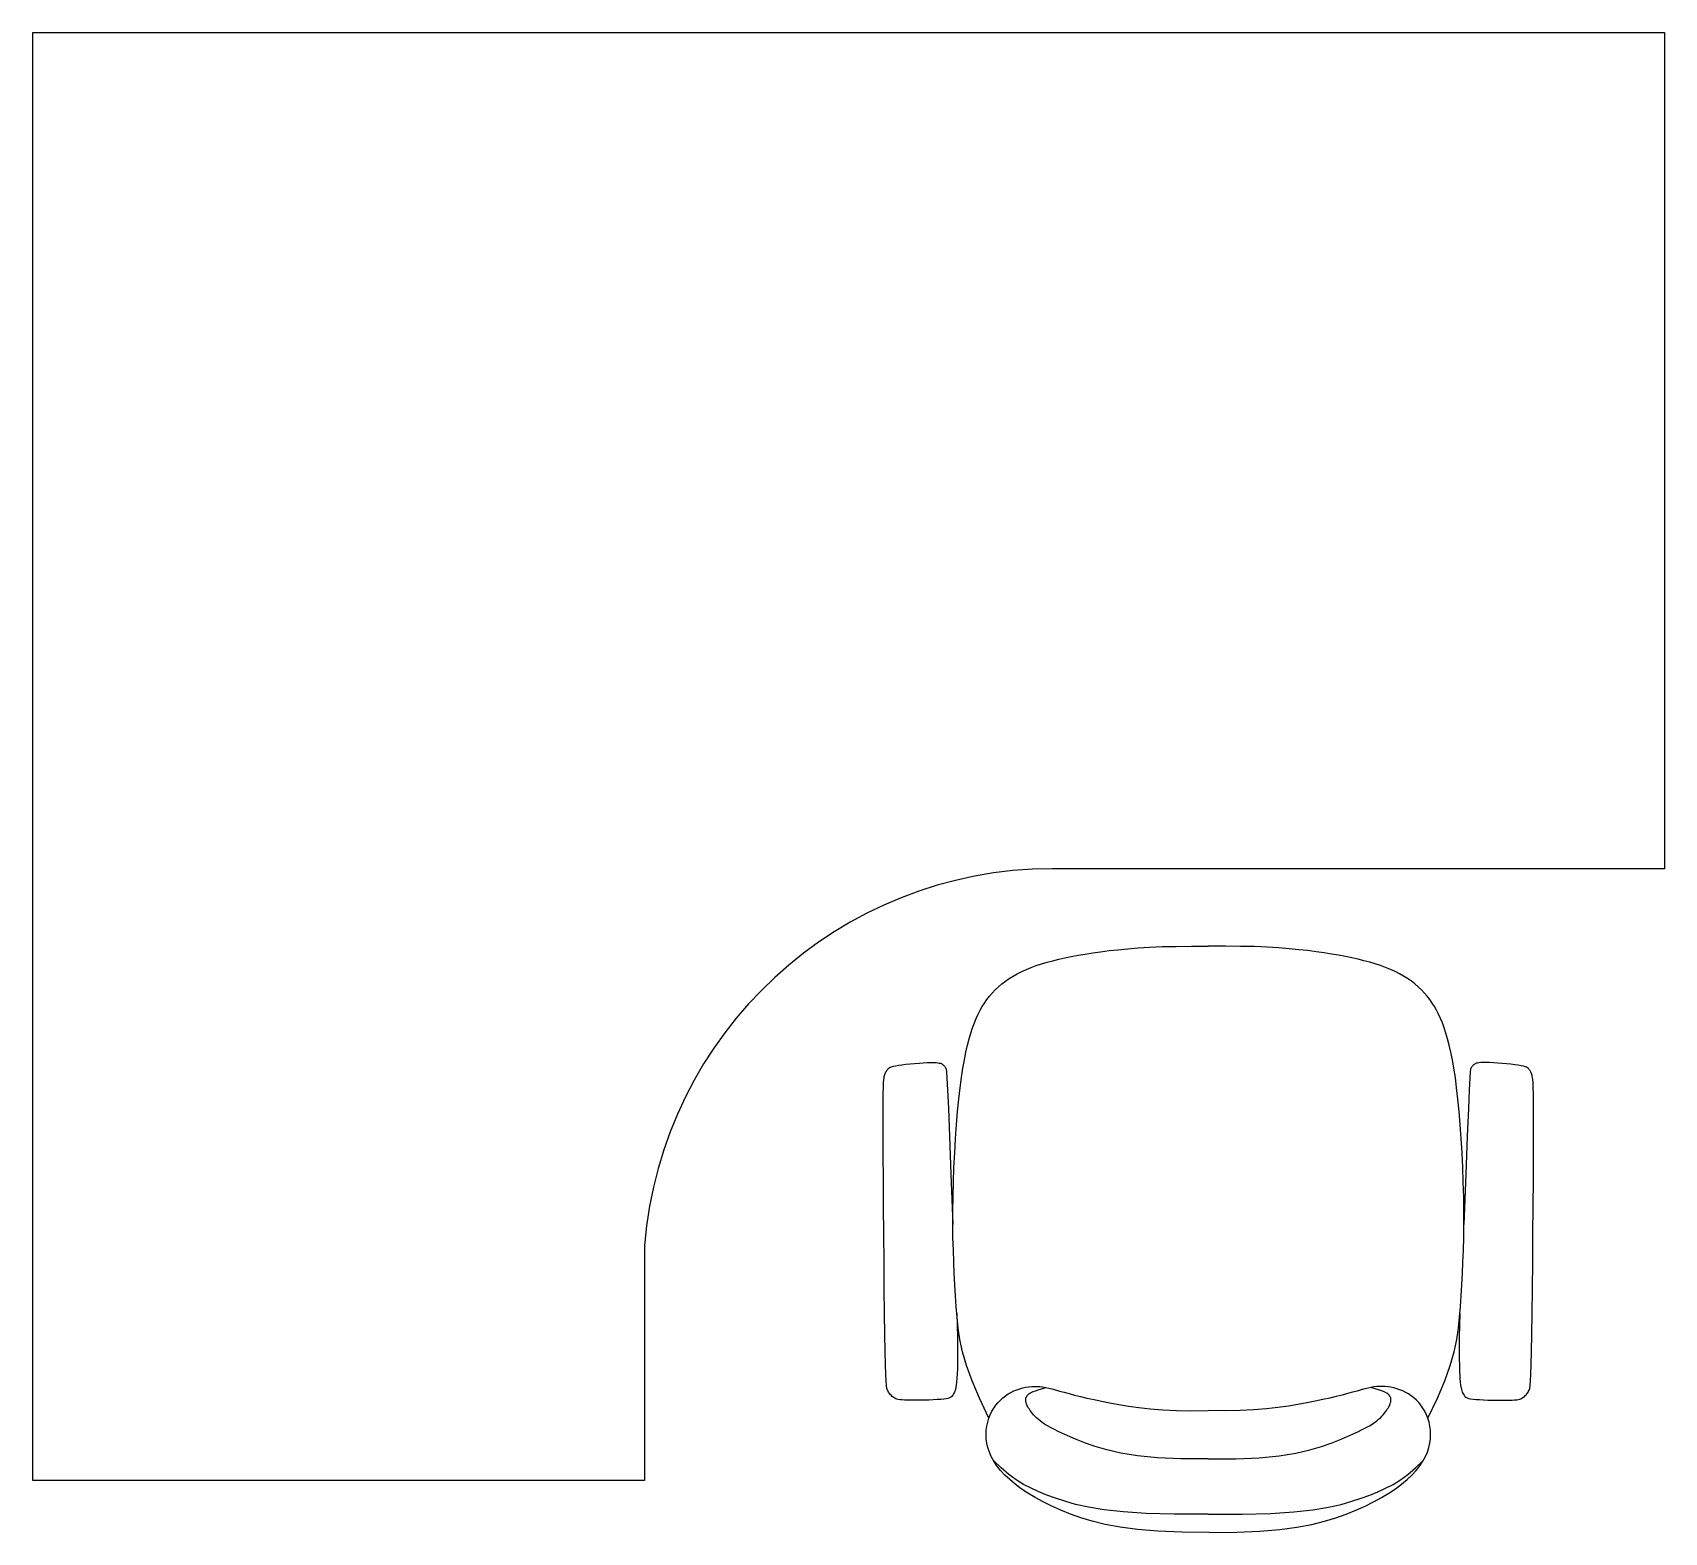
# Model space of a CAD drawing. Header units: millimetres. Extents: x -315 to 108661, y -1189 to 22294.
# Drawn here: x 26079 to 27679, y 6637 to 8108 of the extents above; entities that cross this region are included whole.
import ezdxf

# ---------------------------------------------------------------- set-up
doc = ezdxf.new("R2010")
doc.units = ezdxf.units.MM
doc.layers.add('FurnitureBlock', color=7, linetype='Continuous')

# ---------------------------------------------------------------- blocks, each defined once
blk = doc.blocks.new('A$C962c5ac0')
at = {"layer": 'FurnitureBlock', "linetype": 'Continuous'}
for points in [[(317.6, 575), (291.1, 574.8), (268.4, 573.8), (248.8, 572.2), (232, 570), (217.5, 567.3), (205, 564.1), (193.8, 560.7), (183.7, 557.1), (174.2, 553.2), (165.2, 549.2), (156.9, 545.1), (149.1, 540.9), (141.9, 536.6), (135.3, 532.2), (129.4, 527.8), (124, 523.3), (119.3, 518.8), (115.1, 514.3), (111.6, 509.7), (108.5, 505.2), (106.1, 500.7), (104.1, 496.2), (102.6, 491.8), (101.6, 487.4), (101, 483.1), (100.9, 478.8), (101.1, 474.7), (101.6, 470.7), (102.5, 466.8), (103.6, 463.1), (105, 459.6), (106.7, 456.3), (108.5, 453.2), (110.5, 450.3), (112.6, 447.7), (114.9, 445.3), (117.3, 443.1), (119.9, 441.1), (122.6, 439.3), (125.3, 437.7), (128.1, 436.3), (131, 435.1), (134, 434.1), (136.9, 433.3), (139.8, 432.6), (142.7, 432.2), (145.6, 431.9), (148.4, 431.8), (151.1, 431.8), (153.8, 432), (156.5, 432.4), (159.3, 432.9), (162.3, 433.6), (165.5, 434.4), (169.1, 435.3), (173, 436.4), (177.4, 437.6), (182.3, 438.9), (187.6, 440.3), (193.4, 441.7), (199.8, 443.3), (206.7, 444.8), (214.2, 446.4), (222.3, 448), (231, 449.6), (240.4, 451.1), (250.7, 452.5), (261.9, 453.7), (274.2, 454.7), (287.8, 455.4), (302.6, 455.7), (318.9, 455.6)], [(317.6, 575), (344.9, 574.8), (368.3, 573.8), (388.3, 572.2), (405.4, 570), (420.1, 567.3), (432.7, 564.1), (443.9, 560.7), (454.1, 557.1), (463.6, 553.2), (472.5, 549.2), (480.9, 545.1), (488.6, 540.9), (495.8, 536.6), (502.4, 532.2), (508.4, 527.8), (513.7, 523.3), (518.5, 518.8), (522.6, 514.3), (526.2, 509.7), (529.2, 505.2), (531.7, 500.7), (533.6, 496.2), (535.1, 491.8), (536.1, 487.4), (536.7, 483.1), (536.9, 478.8), (536.7, 474.7), (536.1, 470.7), (535.2, 466.8), (534.1, 463.1), (532.7, 459.6), (531.1, 456.3), (529.3, 453.2), (527.3, 450.3), (525.1, 447.7), (522.8, 445.3), (520.4, 443.1), (517.8, 441.1), (515.2, 439.3), (512.4, 437.7), (509.6, 436.3), (506.7, 435.1), (503.8, 434.1), (500.8, 433.3), (497.9, 432.6), (495, 432.2), (492.1, 431.9), (489.3, 431.8), (486.6, 431.8), (484, 432), (481.3, 432.4), (478.4, 432.9), (475.4, 433.6), (472.2, 434.4), (468.6, 435.3), (464.7, 436.4), (460.3, 437.6), (455.5, 438.9), (450.1, 440.3), (444.3, 441.7), (437.9, 443.3), (431, 444.8), (423.5, 446.4), (415.4, 448), (406.7, 449.6), (397.3, 451.1), (387, 452.5), (375.8, 453.7), (363.5, 454.7), (350, 455.4), (335.1, 455.7), (318.9, 455.6)], [(318.9, 557.2), (285.7, 557.2), (258.1, 556.4), (235.2, 554.9), (216.5, 552.9), (201.2, 550.4), (188.6, 547.6), (178.1, 544.5), (168.9, 541.5), (160.5, 538.4), (152.6, 535.2), (145.1, 531.8), (137.8, 527.9), (130.6, 523.4), (123.3, 518.1), (115.9, 511.8), (108.1, 504.4)], [(318.9, 557.2), (352, 557.2), (379.7, 556.4), (402.5, 554.9), (421.2, 552.9), (436.5, 550.4), (449.1, 547.6), (459.6, 544.5), (468.8, 541.5), (477.2, 538.4), (485.1, 535.2), (492.7, 531.8), (500, 527.9), (507.2, 523.4), (514.4, 518.1), (521.9, 511.8), (529.6, 504.4)], [(318.9, 503), (291.9, 503), (268.9, 501.9), (249.4, 499.9), (233, 497.3), (219.3, 494.1), (207.9, 490.8), (198.4, 487.4), (190.3, 484.1), (183.4, 481.2), (177.4, 478.6), (172.3, 476.3), (167.9, 474.2), (164.2, 472.3), (161, 470.5), (158.3, 468.9), (155.9, 467.3), (153.8, 465.7), (151.9, 464.1), (150.2, 462.6), (148.7, 461.1), (147.4, 459.6), (146.2, 458.2), (145.1, 456.8), (144.2, 455.5), (143.4, 454.3), (142.6, 453.1), (141.9, 451.9), (141.4, 450.9), (140.9, 449.8), (140.5, 448.8), (140.2, 447.8), (140, 446.9), (139.8, 446), (139.8, 445.1), (139.9, 444.2), (140.1, 443.3), (140.3, 442.5), (140.8, 441.7), (141.3, 440.9), (142, 440.1), (142.8, 439.3), (143.9, 438.6), (145.2, 437.8), (147, 437), (149.2, 436.1), (152, 435.2), (155.3, 434.1), (159.4, 432.9)], [(318.9, 503), (345.8, 503), (368.8, 501.9), (388.3, 499.9), (404.7, 497.3), (418.4, 494.1), (429.8, 490.8), (439.4, 487.4), (447.4, 484.1), (454.3, 481.2), (460.3, 478.6), (465.4, 476.3), (469.8, 474.2), (473.5, 472.3), (476.7, 470.5), (479.4, 468.9), (481.8, 467.3), (483.9, 465.7), (485.8, 464.1), (487.5, 462.6), (489, 461.1), (490.3, 459.6), (491.5, 458.2), (492.6, 456.8), (493.5, 455.5), (494.4, 454.3), (495.1, 453.1), (495.8, 451.9), (496.4, 450.9), (496.8, 449.8), (497.2, 448.8), (497.5, 447.8), (497.8, 446.9), (497.9, 446), (497.9, 445.1), (497.9, 444.2), (497.7, 443.3), (497.4, 442.5), (497, 441.7), (496.4, 440.9), (495.8, 440.1), (494.9, 439.3), (493.9, 438.6), (492.5, 437.8), (490.8, 437), (488.5, 436.1), (485.8, 435.2), (482.4, 434.1), (478.3, 432.9)], [(103.6, 463.1), (94.3, 443.5), (87.1, 426.3), (81.7, 411.2), (77.9, 397.8), (75.3, 385.7), (73.6, 374.6), (72.5, 364), (71.7, 353.6), (71, 343.1), (70.4, 332.3), (69.8, 321.2), (69.2, 309.9), (68.8, 298.1), (68.5, 285.8), (68.3, 273.1), (68.3, 259.8), (68.5, 246), (68.9, 231.7), (69.4, 217.3), (70.1, 202.9), (70.9, 188.8), (71.9, 175.1), (73, 162.1), (74.2, 150), (75.4, 138.9), (76.7, 128.9), (78.1, 119.8), (79.6, 111.5), (81.1, 104), (82.7, 97.2), (84.3, 91), (86, 85.4), (87.7, 80.2), (89.4, 75.4), (91.2, 71), (93.1, 66.8), (95.1, 63), (97.1, 59.3), (99.4, 55.9), (101.8, 52.5), (104.3, 49.3), (107, 46.1), (109.9, 43), (113, 40.1), (116.3, 37.2), (119.8, 34.5), (123.5, 31.9), (127.4, 29.4), (131.5, 27.1), (135.8, 24.9), (140.4, 22.9), (145.2, 21), (150.1, 19.2), (155.3, 17.5), (160.7, 15.9), (166.3, 14.4), (172.1, 12.9), (178.2, 11.5), (184.5, 10.2), (191.1, 9), (198.1, 7.8), (205.4, 6.6), (213.2, 5.6), (221.5, 4.5), (230.3, 3.6), (239.7, 2.7), (250, 1.9), (261.2, 1.2), (273.5, 0.6), (287.2, 0.3), (302.2, 0), (318.9, 0)], [(534.1, 463.1), (543.4, 443.5), (550.6, 426.3), (556, 411.2), (559.9, 397.8), (562.5, 385.7), (564.1, 374.6), (565.2, 364), (566, 353.6), (566.7, 343.1), (567.4, 332.3), (568, 321.2), (568.5, 309.9), (568.9, 298.1), (569.3, 285.8), (569.4, 273.1), (569.4, 259.8), (569.2, 246), (568.9, 231.7), (568.3, 217.3), (567.6, 202.9), (566.8, 188.8), (565.8, 175.1), (564.7, 162.1), (563.6, 150), (562.3, 138.9), (561, 128.9), (559.6, 119.8), (558.1, 111.5), (556.6, 104), (555, 97.2), (553.4, 91), (551.8, 85.4), (550.1, 80.2), (548.3, 75.4), (546.5, 71), (544.7, 66.8), (542.7, 63), (540.6, 59.3), (538.4, 55.9), (536, 52.5), (533.4, 49.3), (530.7, 46.1), (527.8, 43), (524.7, 40.1), (521.4, 37.2), (517.9, 34.5), (514.3, 31.9), (510.3, 29.4), (506.2, 27.1), (501.9, 24.9), (497.3, 22.9), (492.6, 21), (487.6, 19.2), (482.4, 17.5), (477, 15.9), (471.4, 14.4), (465.6, 12.9), (459.6, 11.5), (453.3, 10.2), (446.6, 9), (439.7, 7.8), (432.3, 6.6), (424.5, 5.6), (416.2, 4.5), (407.5, 3.6), (398, 2.7), (387.8, 1.9), (376.5, 1.2), (364.2, 0.6), (350.6, 0.3), (335.5, 0), (318.9, 0)], [(72.2, 360.3), (72.8, 383.3), (72.9, 401.1), (72.7, 414.5), (72.2, 424.2), (71.6, 430.8), (70.8, 435), (69.9, 437.6), (69.1, 439.3), (68.2, 440.6), (67.3, 441.6), (66.3, 442.4), (65.1, 443.1), (63.5, 443.6), (61.7, 444), (59.3, 444.3), (56.4, 444.6), (53, 444.8), (49, 445), (44.8, 445.2), (40.4, 445.3), (35.9, 445.4), (31.6, 445.5), (27.6, 445.4), (24.1, 445.4), (21.1, 445.3), (18.6, 445.1), (16.5, 444.9), (14.9, 444.6), (13.5, 444.3), (12.4, 443.9), (11.4, 443.4), (10.6, 442.9), (9.7, 442.3), (8.9, 441.6), (8.1, 440.9), (7.4, 440.1), (6.6, 439.3), (6, 438.4), (5.3, 437.5), (4.8, 436.5), (4.2, 435.4), (3.8, 433.8), (3.3, 431), (2.9, 426.5), (2.6, 419.8), (2.3, 410.3), (1.9, 397.6), (1.6, 381), (1.3, 360.2), (1.1, 336.2), (0.8, 310), (0.6, 282.7), (0.4, 255.4), (0.2, 229.1), (0.1, 205.1), (0, 184.3), (0, 167.6), (0, 154.7), (0.1, 145.2), (0.3, 138.4), (0.5, 133.8), (0.7, 130.9), (0.9, 129.1), (1.2, 127.9), (1.4, 126.9), (1.7, 126), (2.1, 125.1), (2.4, 124.2), (2.8, 123.4), (3.1, 122.7), (3.6, 122), (4, 121.3), (4.5, 120.7), (5.1, 120.1), (5.9, 119.5), (6.9, 118.9), (8.3, 118.4), (10, 117.9), (12.3, 117.4), (15.1, 116.9), (18.5, 116.4), (22.3, 115.9), (26.5, 115.5), (30.8, 115.1), (35.1, 114.7), (39.3, 114.5), (43.2, 114.3), (46.6, 114.2), (49.5, 114.2), (51.8, 114.3), (53.6, 114.5), (55.1, 114.7), (56.2, 115), (57, 115.3), (57.7, 115.7), (58.3, 116.1), (58.8, 116.5), (59.2, 116.9), (59.6, 117.3), (60, 117.8), (60.4, 118.3), (60.8, 118.8), (61.1, 119.3), (61.4, 119.9), (61.7, 120.8), (62, 123.5), (62.5, 129.7), (63.1, 141), (63.9, 159.3), (65, 186.3), (66.5, 223.6), (68.3, 273)], [(565.5, 360.3), (565, 383.3), (564.8, 401.1), (565, 414.5), (565.5, 424.2), (566.1, 430.8), (566.9, 435), (567.8, 437.6), (568.7, 439.3), (569.5, 440.6), (570.4, 441.6), (571.4, 442.4), (572.7, 443.1), (574.2, 443.6), (576.1, 444), (578.4, 444.3), (581.3, 444.6), (584.8, 444.8), (588.7, 445), (592.9, 445.2), (597.4, 445.3), (601.8, 445.4), (606.1, 445.5), (610.1, 445.4), (613.7, 445.4), (616.7, 445.3), (619.2, 445.1), (621.2, 444.9), (622.9, 444.6), (624.2, 444.3), (625.3, 443.9), (626.3, 443.4), (627.2, 442.9), (628, 442.3), (628.8, 441.6), (629.6, 440.9), (630.4, 440.1), (631.1, 439.3), (631.8, 438.4), (632.4, 437.5), (633, 436.5), (633.5, 435.4), (634, 433.8), (634.4, 431), (634.8, 426.5), (635.1, 419.8), (635.5, 410.3), (635.8, 397.6), (636.1, 381), (636.4, 360.2), (636.7, 336.2), (636.9, 310), (637.2, 282.7), (637.4, 255.4), (637.5, 229.1), (637.7, 205.1), (637.7, 184.3), (637.7, 167.6), (637.7, 154.7), (637.6, 145.2), (637.4, 138.4), (637.3, 133.8), (637.1, 130.9), (636.8, 129.1), (636.6, 127.9), (636.3, 126.9), (636, 126), (635.7, 125.1), (635.3, 124.2), (635, 123.4), (634.6, 122.7), (634.2, 122), (633.7, 121.3), (633.2, 120.7), (632.6, 120.1), (631.9, 119.5), (630.8, 118.9), (629.5, 118.4), (627.7, 117.9), (625.5, 117.4), (622.7, 116.9), (619.3, 116.4), (615.4, 115.9), (611.3, 115.5), (606.9, 115.1), (602.6, 114.7), (598.4, 114.5), (594.5, 114.3), (591.1, 114.2), (588.2, 114.2), (585.9, 114.3), (584.1, 114.5), (582.7, 114.7), (581.6, 115), (580.7, 115.3), (580, 115.7), (579.5, 116.1), (579, 116.5), (578.5, 116.9), (578.1, 117.3), (577.7, 117.8), (577.3, 118.3), (577, 118.8), (576.7, 119.3), (576.3, 119.9), (576, 120.8), (575.7, 123.5), (575.2, 129.7), (574.6, 141), (573.8, 159.3), (572.7, 186.3), (571.3, 223.6), (569.4, 273)]]:
    blk.add_lwpolyline(points, dxfattribs=at)
blk = doc.blocks.new('*U72')
at = {"layer": 'FurnitureBlock'}
blk.add_lwpolyline([(-1600, -1420), (-1600, 0), (0, 0), (0, -820), (-600, -820, 0.39126), (-1000, -1189.6), (-1000, -1420), (-1600, -1420)], format="xyb", dxfattribs=at)
at = {"layer": 'FurnitureBlock', "rotation": 180}
blk.add_blockref('A$C962c5ac0', (-128.3, -895.8), dxfattribs=at)

msp = doc.modelspace()

# ---------------------------------------------------------------- block references
at = {"color": 0}
msp.add_blockref('*U72', (27678.6, 8107.6), dxfattribs=at)

doc.saveas('drawing.dxf')
